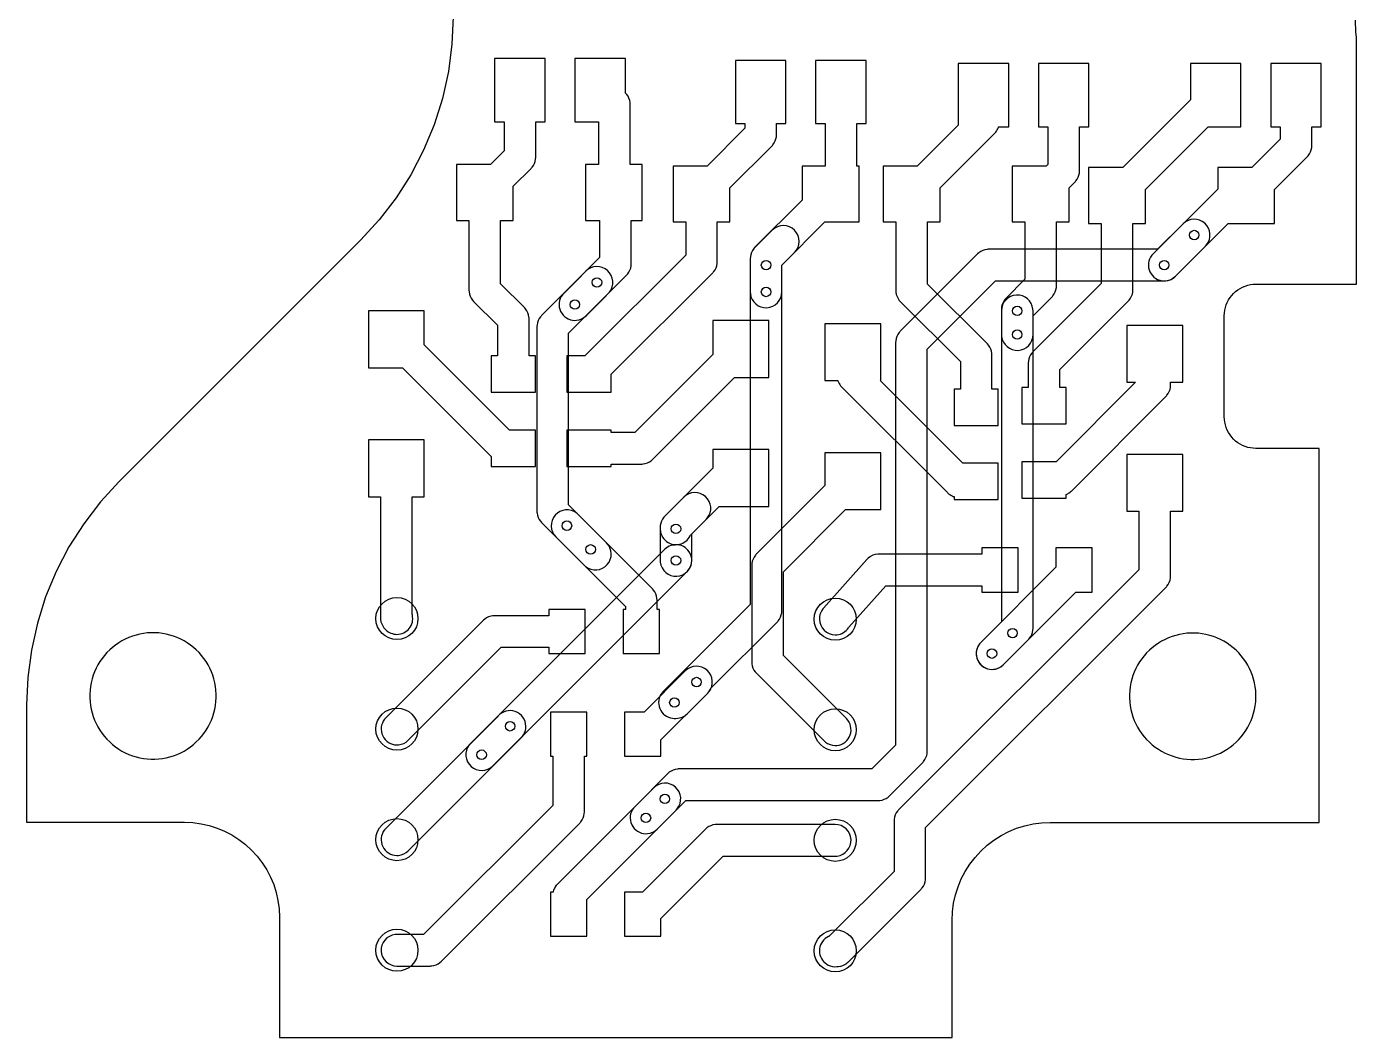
# Model space of a CAD drawing. Header units: millimetres. Extents: x 0 to 51.3, y 0 to 64.
# Drawn here: x 0 to 42.08, y 0 to 32 of the extents above; entities that cross this region are included whole.
import ezdxf

# ---------------------------------------------------------------- set-up
doc = ezdxf.new("R2010")
doc.units = ezdxf.units.MM

msp = doc.modelspace()

# ---------------------------------------------------------------- linework, layer by layer
at = {"layer": '16_copper'}
for points in [[(19.652, 6.453, 0.172069), (19.954, 6.596), (20.857, 7.5), (26.95, 7.5), (26.976, 7.501), (27.002, 7.503, 0.142736), (27.261, 7.608), (27.303, 7.646, 0.000668), (27.304, 7.646), (28.354, 8.696), (28.371, 8.716), (28.388, 8.735, 0.142736), (28.497, 8.993), (28.5, 9.049, 0.000669), (28.5, 9.05), (28.5, 21.793), (30.657, 23.95), (36, 23.95), (36.026, 23.951), (36.052, 23.953, 0.142736), (36.311, 24.058), (36.353, 24.096, 0.000668), (36.354, 24.096), (37.304, 25.046), (37.341, 25.088, 0.945597), (36.596, 25.754), (35.793, 24.95), (30.45, 24.95), (30.424, 24.949), (30.398, 24.947, 0.142736), (30.139, 24.842), (30.097, 24.804, 0.000668), (30.096, 24.804), (27.646, 22.354), (27.629, 22.334), (27.612, 22.315, 0.142736), (27.503, 22.057), (27.5, 22.001, 0.000669), (27.5, 22), (27.5, 9.257), (26.743, 8.5), (20.65, 8.5), (20.624, 8.499), (20.598, 8.497, 0.142736), (20.339, 8.392), (20.297, 8.354, 0.000668), (20.296, 8.354), (19.246, 7.304), (19.209, 7.262, 0.625681), (19.596, 6.45)], [(24.304, 24.846, 1), (23.596, 25.554), (23.046, 25.004), (23.029, 24.984), (23.012, 24.965, 0.142736), (22.903, 24.707), (22.9, 24.651, 0.000669), (22.9, 24.65), (22.9, 13.707), (20.146, 10.954), (20.128, 10.933), (20.11, 10.913, 0.587443), (20.439, 10.104), (20.44, 10.104), (20.44, 10.104), (20.496, 10.1, 0.002005), (20.5, 10.1), (20.55, 10.1, 0.10888), (20.766, 10.149), (20.789, 10.162), (20.812, 10.174, 0.029969), (20.861, 10.208), (20.903, 10.246, 0.000668), (20.904, 10.246), (21.554, 10.896), (21.591, 10.938, 0.055967), (21.65, 11.033), (21.658, 11.051), (23.754, 13.146), (23.771, 13.166), (23.788, 13.185, 0.142736), (23.897, 13.443), (23.9, 13.499, 0.000669), (23.9, 13.5), (23.9, 24.443)], [(17.15, 22.293), (18.404, 23.546), (18.441, 23.588, 0.945597), (17.696, 24.254), (16.296, 22.854), (16.279, 22.834), (16.262, 22.815, 0.142736), (16.153, 22.557), (16.15, 22.501, 0.000669), (16.15, 22.5), (16.15, 16.65), (16.151, 16.624), (16.153, 16.598, 0.142736), (16.258, 16.339), (16.296, 16.297, 0.000668), (16.296, 16.296), (17.646, 14.946), (17.688, 14.909, 0.945597), (18.354, 15.654), (17.15, 16.857)], [(31.721, 12.616), (31.738, 12.635, 0.142736), (31.847, 12.893), (31.85, 12.949, 0.000669), (31.85, 12.95), (31.85, 23), (31.847, 23.056, 0.945597), (30.85, 23), (30.85, 13.157), (30.196, 12.504), (30.159, 12.462, 0.945597), (30.904, 11.796), (31.704, 12.596)], [(20.603, 15.603, 0.22744), (20.971, 15.83), (20.998, 15.879), (21.008, 15.901), (21.504, 16.396), (21.541, 16.438, 0.945597), (20.796, 17.104), (20.196, 16.504), (20.179, 16.484), (20.162, 16.465, 0.142736), (20.053, 16.207), (20.05, 16.151, 0.134848), (20.099, 15.884), (20.126, 15.835, 0.257037), (20.547, 15.6)], [(20.941, 14.788, 0.550439), (20.665, 15.587), (20.61, 15.596, -0.081249), (20.443, 15.588), (20.389, 15.573, 0.114993), (20.196, 15.454), (14.046, 9.304), (14.009, 9.262, 0.945597), (14.754, 8.596), (20.904, 14.746)]]:
    msp.add_lwpolyline(points, format="xyb", close=True, dxfattribs=at)
at = {"layer": '1_copper'}
for points in [[(16.1, 21.575), (15.9, 21.575), (15.9, 22.75), (15.899, 22.776), (15.897, 22.802, 0.142736), (15.792, 23.061), (15.754, 23.103, 0.000668), (15.754, 23.104), (15, 23.857), (15, 25.865), (15.4, 25.865), (15.4, 26.943), (15.964, 27.506), (15.981, 27.526), (15.998, 27.545, 0.142736), (16.107, 27.803), (16.11, 27.859, 0.000669), (16.11, 27.86), (16.11, 28.99), (16.41, 28.99), (16.41, 30.99), (14.81, 30.99), (14.81, 28.99), (15.11, 28.99), (15.11, 28.067), (14.678, 27.635), (13.6, 27.635), (13.6, 25.865), (14, 25.865), (14, 23.65), (14.001, 23.624), (14.003, 23.598, 0.142736), (14.108, 23.339), (14.146, 23.297, 0.000668), (14.146, 23.296), (14.9, 22.543), (14.9, 21.575), (14.7, 21.575), (14.7, 20.425), (16.1, 20.425)], [(17.402, 22.703, 0.172069), (17.704, 22.846), (18.988, 24.13), (19.005, 24.15), (19.022, 24.169, 0.142736), (19.131, 24.427), (19.134, 24.483, 0.000669), (19.134, 24.484), (19.134, 25.865), (19.484, 25.865), (19.484, 27.635), (19.1, 27.635), (19.1, 29.54), (19.099, 29.566), (19.097, 29.592, 0.142736), (18.992, 29.851), (18.954, 29.893, 0.000668), (18.954, 29.894), (18.95, 29.897), (18.95, 30.99), (17.35, 30.99), (17.35, 28.99), (18.1, 28.99), (18.1, 27.635), (17.684, 27.635), (17.684, 25.865), (18.134, 25.865), (18.134, 24.691), (16.996, 23.554), (16.959, 23.512, 0.625681), (17.346, 22.7)], [(18.5, 20.993), (21.712, 24.204), (21.729, 24.224), (21.746, 24.243, 0.142736), (21.855, 24.501), (21.858, 24.557, 0.000669), (21.858, 24.558), (21.858, 25.815), (22.258, 25.815), (22.258, 26.893), (23.584, 28.218), (23.601, 28.238), (23.618, 28.257, 0.142736), (23.727, 28.515), (23.73, 28.571, 0.000669), (23.73, 28.572), (23.73, 28.93), (24.03, 28.93), (24.03, 30.93), (22.43, 30.93), (22.43, 28.93), (22.73, 28.93), (22.73, 28.779), (21.536, 27.585), (20.458, 27.585), (20.458, 25.815), (20.858, 25.815), (20.858, 24.765), (17.668, 21.575), (17.1, 21.575), (17.1, 20.425), (18.5, 20.425)], [(25.264, 25.815), (26.342, 25.815), (26.342, 27.585), (26.27, 27.585), (26.27, 28.93), (26.57, 28.93), (26.57, 30.93), (24.97, 30.93), (24.97, 28.93), (25.27, 28.93), (25.27, 27.585), (24.542, 27.585), (24.542, 26.507), (23.046, 25.012), (23.029, 24.992), (23.012, 24.973, 0.142736), (22.903, 24.715), (22.9, 24.659, 0.000669), (22.9, 24.658), (22.9, 23.6), (22.903, 23.544, 0.945597), (23.9, 23.6), (23.9, 24.451)], [(30.75, 20.525), (30.55, 20.525), (30.55, 21.6), (30.549, 21.626), (30.547, 21.652, 0.142736), (30.442, 21.911), (30.404, 21.953, 0.000668), (30.404, 21.954), (28.508, 23.849), (28.508, 25.815), (28.908, 25.815), (28.908, 26.893), (30.634, 28.618), (30.651, 28.638), (30.668, 28.657, 0.08608), (30.752, 28.806), (30.759, 28.83), (31.08, 28.83), (31.08, 30.83), (29.48, 30.83), (29.48, 28.879), (28.186, 27.585), (27.108, 27.585), (27.108, 25.815), (27.508, 25.815), (27.508, 23.642), (27.509, 23.616), (27.511, 23.59, 0.142736), (27.616, 23.331), (27.654, 23.289, 0.000668), (27.654, 23.288), (29.55, 21.393), (29.55, 20.525), (29.35, 20.525), (29.35, 19.375), (30.75, 19.375)], [(30.853, 22.194, 0.945597), (31.85, 22.25), (31.85, 22.843), (32.446, 23.438), (32.463, 23.458), (32.48, 23.477, 0.142736), (32.589, 23.735), (32.592, 23.791, 0.000669), (32.592, 23.792), (32.592, 25.815), (32.992, 25.815), (32.992, 26.893), (33.174, 27.074), (33.191, 27.094), (33.208, 27.113, 0.142736), (33.317, 27.371), (33.32, 27.427, 0.000669), (33.32, 27.428), (33.32, 28.83), (33.62, 28.83), (33.62, 30.83), (32.02, 30.83), (32.02, 28.83), (32.32, 28.83), (32.32, 27.635), (32.27, 27.585), (31.192, 27.585), (31.192, 25.815), (31.592, 25.815), (31.592, 23.999), (30.996, 23.404), (30.979, 23.384), (30.962, 23.365, 0.142736), (30.853, 23.107), (30.85, 23.051, 0.000669), (30.85, 23.05), (30.85, 22.25)], [(32.9, 20.575), (32.7, 20.575), (32.7, 21.143), (34.862, 23.304), (34.879, 23.324), (34.896, 23.343, 0.142736), (35.005, 23.601), (35.008, 23.657, 0.000669), (35.008, 23.658), (35.008, 25.765), (35.408, 25.765), (35.408, 26.843), (37.395, 28.83), (38.43, 28.83), (38.43, 30.83), (36.83, 30.83), (36.83, 29.679), (34.686, 27.535), (33.608, 27.535), (33.608, 25.765), (34.008, 25.765), (34.008, 23.865), (31.846, 21.704), (31.829, 21.684), (31.812, 21.665, 0.142736), (31.703, 21.407), (31.7, 21.351, 0.000669), (31.7, 21.35), (31.7, 20.575), (31.5, 20.575), (31.5, 19.425), (32.9, 19.425)], [(36.052, 23.953, 0.172069), (36.354, 24.096), (38.022, 25.765), (39.492, 25.765), (39.492, 26.843), (40.524, 27.874), (40.541, 27.894), (40.558, 27.913, 0.142736), (40.667, 28.171), (40.67, 28.227, 0.000669), (40.67, 28.228), (40.67, 28.83), (40.97, 28.83), (40.97, 30.83), (39.37, 30.83), (39.37, 28.83), (39.67, 28.83), (39.67, 28.435), (38.77, 27.535), (37.692, 27.535), (37.692, 26.849), (35.646, 24.804), (35.609, 24.762, 0.625681), (35.996, 23.95)], [(18.5, 18.15), (19.458, 18.15), (19.484, 18.151), (19.51, 18.153, 0.142736), (19.769, 18.258), (19.811, 18.296, 0.000668), (19.812, 18.296), (22.407, 20.892), (23.485, 20.892), (23.485, 22.692), (21.715, 22.692), (21.715, 21.614), (19.251, 19.15), (18.5, 19.15), (18.5, 19.225), (17.1, 19.225), (17.1, 18.075), (18.5, 18.075)], [(30.75, 18.175), (29.624, 18.175), (27.007, 20.792), (27.035, 20.792), (27.035, 22.592), (25.265, 22.592), (25.265, 20.792), (25.674, 20.792), (25.677, 20.781, 0.08608), (25.758, 20.631), (25.796, 20.589, 0.000668), (25.796, 20.588), (29.138, 17.246), (29.158, 17.229), (29.177, 17.212, 0.08608), (29.326, 17.128), (29.35, 17.121), (29.35, 17.025), (30.75, 17.025)], [(32.9, 17.189), (32.921, 17.197, 0.057979), (33.019, 17.258), (33.061, 17.296, 0.000668), (33.062, 17.296), (36.054, 20.288), (36.071, 20.308), (36.088, 20.327, 0.142736), (36.197, 20.585), (36.2, 20.641, 0.000669), (36.2, 20.642), (36.2, 20.742), (36.585, 20.742), (36.585, 22.542), (34.815, 22.542), (34.815, 20.742), (35.093, 20.742), (32.576, 18.225), (31.5, 18.225), (31.5, 17.075), (32.9, 17.075)], [(11.774, 12.763), (11.83, 12.772), (11.883, 12.787, 0.22744), (12.191, 13.092), (12.207, 13.145, 0.107779), (12.208, 13.367), (12.2, 13.397), (12.2, 17.116), (12.585, 17.116), (12.585, 18.916), (10.815, 18.916), (10.815, 17.116), (11.2, 17.116), (11.2, 13.28), (11.201, 13.254), (11.203, 13.228, 0.142736), (11.308, 12.969), (11.346, 12.927, 0.000668), (11.346, 12.926), (11.366, 12.906, 0.193555), (11.719, 12.76)], [(20.053, 15.044, 0.945597), (21.05, 15.1), (21.05, 15.943), (21.915, 16.808), (23.485, 16.808), (23.485, 18.608), (21.715, 18.608), (21.715, 18.022), (20.196, 16.504), (20.179, 16.484), (20.162, 16.465, 0.142736), (20.053, 16.207), (20.05, 16.151, 0.000669), (20.05, 16.15), (20.05, 15.1)], [(25.644, 9.243, 0.629406), (25.944, 10.094), (23.95, 12.087), (23.95, 14.743), (25.915, 16.708), (27.035, 16.708), (27.035, 18.508), (25.265, 18.508), (25.265, 17.472), (23.096, 15.304), (23.079, 15.284), (23.062, 15.265, 0.142736), (22.953, 15.007), (22.95, 14.951, 0.000669), (22.95, 14.95), (22.95, 11.88), (22.951, 11.854), (22.953, 11.828, 0.142736), (23.058, 11.569), (23.096, 11.527, 0.000668), (23.096, 11.526), (25.236, 9.386), (25.278, 9.349, 0.169317), (25.589, 9.24)], [(25.667, 2.241), (25.692, 2.243, 0.142736), (25.952, 2.348), (25.993, 2.386, 0.000668), (25.994, 2.386), (28.304, 4.696), (28.321, 4.715), (28.338, 4.734, 0.142736), (28.447, 4.992), (28.45, 5.048, 0.000669), (28.45, 5.049), (28.45, 6.643), (36.054, 14.246), (36.071, 14.266), (36.088, 14.285, 0.142736), (36.197, 14.543), (36.2, 14.599, 0.000669), (36.2, 14.6), (36.2, 16.658), (36.585, 16.658), (36.585, 18.458), (34.815, 18.458), (34.815, 16.658), (35.2, 16.658), (35.2, 14.807), (27.596, 7.204), (27.579, 7.184), (27.562, 7.165, 0.142736), (27.453, 6.907), (27.45, 6.851, 0.000669), (27.45, 6.85), (27.45, 5.256), (25.392, 3.198), (25.374, 3.191), (25.325, 3.164, 0.550441), (25.32, 2.319), (25.369, 2.292, 0.137028), (25.641, 2.24)], [(17.412, 16.591, 0.945597), (16.746, 15.846), (18.95, 13.643), (18.95, 13.55), (18.875, 13.55), (18.875, 12.15), (20.025, 12.15), (20.025, 13.55), (19.95, 13.55), (19.95, 13.85), (19.949, 13.876), (19.947, 13.902, 0.142736), (19.842, 14.161), (19.804, 14.203, 0.000668), (19.804, 14.204), (17.454, 16.554)], [(25.643, 12.743, 0.220892), (26.011, 12.97), (26.023, 12.992), (27.188, 14.3), (30.225, 14.3), (30.225, 14.1), (31.375, 14.1), (31.375, 15.5), (30.225, 15.5), (30.225, 15.3), (26.964, 15.3), (26.951, 15.299), (26.939, 15.299, 0.169317), (26.634, 15.176), (26.624, 15.166, 0.016776), (26.6, 15.142), (26.59, 15.133), (25.217, 13.59), (25.209, 13.581), (25.202, 13.572, 0.140691), (25.094, 13.318), (25.093, 13.304), (25.091, 13.286), (25.091, 13.27), (25.09, 13.257), (25.09, 13.24, 0.402658), (25.587, 12.74)], [(30.602, 11.653, 0.172069), (30.904, 11.796), (33.207, 14.1), (33.725, 14.1), (33.725, 15.5), (32.575, 15.5), (32.575, 14.882), (30.196, 12.504), (30.159, 12.462, 0.625681), (30.546, 11.65)], [(11.772, 9.263, 0.172069), (12.074, 9.406), (15.017, 12.35), (16.525, 12.35), (16.525, 12.15), (17.675, 12.15), (17.675, 13.55), (16.525, 13.55), (16.525, 13.35), (14.81, 13.35), (14.784, 13.349), (14.758, 13.347, 0.142736), (14.499, 13.242), (14.457, 13.204, 0.000668), (14.456, 13.204), (11.366, 10.114), (11.329, 10.072, 0.625681), (11.716, 9.26)], [(20.075, 9.418), (21.554, 10.896), (21.591, 10.938, 0.945597), (20.846, 11.604), (19.543, 10.3), (18.925, 10.3), (18.925, 8.9), (20.075, 8.9)], [(11.772, 5.763, 0.172069), (12.074, 5.906), (15.654, 9.486), (15.671, 9.506), (15.688, 9.525, 0.142736), (15.797, 9.783), (15.8, 9.839, 0.000669), (15.8, 9.84), (15.8, 9.85, 0.693226), (14.912, 10.165), (14.896, 10.143), (11.366, 6.614), (11.329, 6.572, 0.625681), (11.716, 5.76)], [(12.796, 2.261), (12.822, 2.263, 0.142736), (13.081, 2.368), (13.123, 2.406, 0.000668), (13.124, 2.406), (17.504, 6.786), (17.521, 6.806), (17.538, 6.825, 0.142736), (17.647, 7.083), (17.65, 7.139, 0.000669), (17.65, 7.14), (17.65, 8.9), (17.725, 8.9), (17.725, 10.3), (16.575, 10.3), (16.575, 8.9), (16.65, 8.9), (16.65, 7.347), (12.563, 3.26), (11.72, 3.26), (11.664, 3.257, 0.945597), (11.72, 2.26), (12.77, 2.26)], [(20.591, 7.238, 0.945597), (19.846, 7.904), (16.796, 4.854), (16.779, 4.834), (16.762, 4.815, 0.114317), (16.663, 4.612), (16.661, 4.6), (16.575, 4.6), (16.575, 3.2), (17.725, 3.2), (17.725, 4.368), (20.554, 7.196)], [(20.075, 3.768), (22.047, 5.74), (25.59, 5.74), (25.646, 5.743, 0.945597), (25.59, 6.74), (21.84, 6.74), (21.814, 6.739), (21.788, 6.737, 0.142736), (21.529, 6.632), (21.487, 6.594, 0.000668), (21.486, 6.594), (19.493, 4.6), (18.925, 4.6), (18.925, 3.2), (20.075, 3.2)]]:
    msp.add_lwpolyline(points, format="xyb", close=True, dxfattribs=at)
msp.add_lwpolyline([(16.1, 19.225), (15.282, 19.225), (12.585, 21.922), (12.585, 23), (10.815, 23), (10.815, 21.2), (11.893, 21.2), (14.7, 18.393), (14.7, 18.075), (16.1, 18.075)], close=True, dxfattribs=at)
at = {"layer": 'drills_PTH'}
for centre in [(11.72, 13.26), (25.59, 13.24), (11.72, 9.76), (25.59, 9.74), (11.72, 6.26), (25.59, 6.24), (11.72, 2.76), (25.59, 2.74)]:
    msp.add_circle(centre, 0.666, dxfattribs=at)
at = {"layer": 'drills_via_1_16'}
for centre in [(36.95, 25.4), (23.4, 24.45), (36, 24.45), (18.05, 23.9), (23.4, 23.6), (17.35, 23.2), (31.35, 23), (31.35, 22.25), (17.1, 16.2), (20.55, 16.1), (17.85, 15.45), (20.55, 15.1), (31.2, 12.8), (30.55, 12.15), (21.2, 11.25), (20.5, 10.6), (15.3, 9.85), (14.4, 8.95), (20.2, 7.55), (19.6, 6.95)]:
    msp.add_circle(centre, 0.15, dxfattribs=at)
at = {"layer": 'holes'}
for points in [[(6, 10.75), (6, 10.87), (5.993, 10.991), (5.978, 11.111), (5.956, 11.23), (5.927, 11.347), (5.891, 11.463), (5.849, 11.576), (5.799, 11.686), (5.743, 11.793), (5.68, 11.896), (5.612, 11.996), (5.537, 12.091), (5.457, 12.181), (5.371, 12.267), (5.281, 12.347), (5.186, 12.422), (5.086, 12.49), (4.983, 12.553), (4.876, 12.609), (4.766, 12.659), (4.653, 12.701), (4.537, 12.737), (4.42, 12.766), (4.301, 12.788), (4.181, 12.803), (4.06, 12.81), (3.94, 12.81), (3.819, 12.803), (3.699, 12.788), (3.58, 12.766), (3.463, 12.737), (3.347, 12.701), (3.234, 12.659), (3.124, 12.609), (3.017, 12.553), (2.914, 12.49), (2.814, 12.422), (2.719, 12.347), (2.629, 12.267), (2.543, 12.181), (2.463, 12.091), (2.388, 11.996), (2.32, 11.896), (2.257, 11.793), (2.201, 11.686), (2.151, 11.576), (2.109, 11.463), (2.073, 11.347), (2.044, 11.23), (2.022, 11.111), (2.007, 10.991), (2, 10.87), (2, 10.75), (2.007, 10.629), (2.022, 10.509), (2.044, 10.39), (2.073, 10.273), (2.109, 10.157), (2.151, 10.044), (2.201, 9.934), (2.257, 9.827), (2.32, 9.724), (2.388, 9.624), (2.463, 9.529), (2.543, 9.439), (2.629, 9.353), (2.719, 9.273), (2.814, 9.198), (2.914, 9.13), (3.017, 9.067), (3.124, 9.011), (3.234, 8.961), (3.347, 8.919), (3.463, 8.883), (3.58, 8.854), (3.699, 8.832), (3.819, 8.817), (3.94, 8.81), (4.06, 8.81), (4.181, 8.817), (4.301, 8.832), (4.42, 8.854), (4.537, 8.883), (4.653, 8.919), (4.766, 8.961), (4.876, 9.011), (4.983, 9.067), (5.086, 9.13), (5.186, 9.198), (5.281, 9.273), (5.371, 9.353), (5.457, 9.439), (5.537, 9.529), (5.612, 9.624), (5.68, 9.724), (5.743, 9.827), (5.799, 9.934), (5.849, 10.044), (5.891, 10.157), (5.927, 10.273), (5.956, 10.39), (5.978, 10.509), (5.993, 10.629), (6, 10.75)], [(6, 10.75), (6, 10.87), (5.993, 10.991), (5.978, 11.111), (5.956, 11.23), (5.927, 11.347), (5.891, 11.463), (5.849, 11.576), (5.799, 11.686), (5.743, 11.793), (5.68, 11.896), (5.612, 11.996), (5.537, 12.091), (5.457, 12.181), (5.371, 12.267), (5.281, 12.347), (5.186, 12.422), (5.086, 12.49), (4.983, 12.553), (4.876, 12.609), (4.766, 12.659), (4.653, 12.701), (4.537, 12.737), (4.42, 12.766), (4.301, 12.788), (4.181, 12.803), (4.06, 12.81), (3.94, 12.81), (3.819, 12.803), (3.699, 12.788), (3.58, 12.766), (3.463, 12.737), (3.347, 12.701), (3.234, 12.659), (3.124, 12.609), (3.017, 12.553), (2.914, 12.49), (2.814, 12.422), (2.719, 12.347), (2.629, 12.267), (2.543, 12.181), (2.463, 12.091), (2.388, 11.996), (2.32, 11.896), (2.257, 11.793), (2.201, 11.686), (2.151, 11.576), (2.109, 11.463), (2.073, 11.347), (2.044, 11.23), (2.022, 11.111), (2.007, 10.991), (2, 10.87), (2, 10.75), (2.007, 10.629), (2.022, 10.509), (2.044, 10.39), (2.073, 10.273), (2.109, 10.157), (2.151, 10.044), (2.201, 9.934), (2.257, 9.827), (2.32, 9.724), (2.388, 9.624), (2.463, 9.529), (2.543, 9.439), (2.629, 9.353), (2.719, 9.273), (2.814, 9.198), (2.914, 9.13), (3.017, 9.067), (3.124, 9.011), (3.234, 8.961), (3.347, 8.919), (3.463, 8.883), (3.58, 8.854), (3.699, 8.832), (3.819, 8.817), (3.94, 8.81), (4.06, 8.81), (4.181, 8.817), (4.301, 8.832), (4.42, 8.854), (4.537, 8.883), (4.653, 8.919), (4.766, 8.961), (4.876, 9.011), (4.983, 9.067), (5.086, 9.13), (5.186, 9.198), (5.281, 9.273), (5.371, 9.353), (5.457, 9.439), (5.537, 9.529), (5.612, 9.624), (5.68, 9.724), (5.743, 9.827), (5.799, 9.934), (5.849, 10.044), (5.891, 10.157), (5.927, 10.273), (5.956, 10.39), (5.978, 10.509), (5.993, 10.629), (6, 10.75)], [(38.902, 10.74), (38.902, 10.86), (38.895, 10.981), (38.881, 11.101), (38.859, 11.22), (38.83, 11.337), (38.794, 11.453), (38.751, 11.566), (38.701, 11.676), (38.645, 11.783), (38.583, 11.886), (38.514, 11.986), (38.439, 12.081), (38.359, 12.171), (38.274, 12.257), (38.183, 12.337), (38.088, 12.412), (37.989, 12.48), (37.885, 12.543), (37.778, 12.599), (37.668, 12.649), (37.555, 12.691), (37.44, 12.727), (37.322, 12.756), (37.203, 12.778), (37.083, 12.793), (36.963, 12.8), (36.842, 12.8), (36.721, 12.793), (36.601, 12.778), (36.482, 12.756), (36.365, 12.727), (36.25, 12.691), (36.137, 12.649), (36.026, 12.599), (35.919, 12.543), (35.816, 12.48), (35.717, 12.412), (35.621, 12.337), (35.531, 12.257), (35.445, 12.171), (35.365, 12.081), (35.291, 11.986), (35.222, 11.886), (35.16, 11.783), (35.103, 11.676), (35.054, 11.566), (35.011, 11.453), (34.975, 11.337), (34.946, 11.22), (34.924, 11.101), (34.91, 10.981), (34.902, 10.86), (34.902, 10.74), (34.91, 10.619), (34.924, 10.499), (34.946, 10.38), (34.975, 10.263), (35.011, 10.147), (35.054, 10.034), (35.103, 9.924), (35.16, 9.817), (35.222, 9.714), (35.291, 9.614), (35.365, 9.519), (35.445, 9.429), (35.531, 9.343), (35.621, 9.263), (35.717, 9.188), (35.816, 9.12), (35.919, 9.057), (36.026, 9.001), (36.137, 8.951), (36.25, 8.909), (36.365, 8.873), (36.482, 8.844), (36.601, 8.822), (36.721, 8.807), (36.842, 8.8), (36.963, 8.8), (37.083, 8.807), (37.203, 8.822), (37.322, 8.844), (37.44, 8.873), (37.555, 8.909), (37.668, 8.951), (37.778, 9.001), (37.885, 9.057), (37.989, 9.12), (38.088, 9.188), (38.183, 9.263), (38.274, 9.343), (38.359, 9.429), (38.439, 9.519), (38.514, 9.614), (38.583, 9.714), (38.645, 9.817), (38.701, 9.924), (38.751, 10.034), (38.794, 10.147), (38.83, 10.263), (38.859, 10.38), (38.881, 10.499), (38.895, 10.619), (38.902, 10.74)], [(38.902, 10.74), (38.902, 10.86), (38.895, 10.981), (38.881, 11.101), (38.859, 11.22), (38.83, 11.337), (38.794, 11.453), (38.751, 11.566), (38.701, 11.676), (38.645, 11.783), (38.583, 11.886), (38.514, 11.986), (38.439, 12.081), (38.359, 12.171), (38.274, 12.257), (38.183, 12.337), (38.088, 12.412), (37.989, 12.48), (37.885, 12.543), (37.778, 12.599), (37.668, 12.649), (37.555, 12.691), (37.44, 12.727), (37.322, 12.756), (37.203, 12.778), (37.083, 12.793), (36.963, 12.8), (36.842, 12.8), (36.721, 12.793), (36.601, 12.778), (36.482, 12.756), (36.365, 12.727), (36.25, 12.691), (36.137, 12.649), (36.026, 12.599), (35.919, 12.543), (35.816, 12.48), (35.717, 12.412), (35.621, 12.337), (35.531, 12.257), (35.445, 12.171), (35.365, 12.081), (35.291, 11.986), (35.222, 11.886), (35.16, 11.783), (35.103, 11.676), (35.054, 11.566), (35.011, 11.453), (34.975, 11.337), (34.946, 11.22), (34.924, 11.101), (34.91, 10.981), (34.902, 10.86), (34.902, 10.74), (34.91, 10.619), (34.924, 10.499), (34.946, 10.38), (34.975, 10.263), (35.011, 10.147), (35.054, 10.034), (35.103, 9.924), (35.16, 9.817), (35.222, 9.714), (35.291, 9.614), (35.365, 9.519), (35.445, 9.429), (35.531, 9.343), (35.621, 9.263), (35.717, 9.188), (35.816, 9.12), (35.919, 9.057), (36.026, 9.001), (36.137, 8.951), (36.25, 8.909), (36.365, 8.873), (36.482, 8.844), (36.601, 8.822), (36.721, 8.807), (36.842, 8.8), (36.963, 8.8), (37.083, 8.807), (37.203, 8.822), (37.322, 8.844), (37.44, 8.873), (37.555, 8.909), (37.668, 8.951), (37.778, 9.001), (37.885, 9.057), (37.989, 9.12), (38.088, 9.188), (38.183, 9.263), (38.274, 9.343), (38.359, 9.429), (38.439, 9.519), (38.514, 9.614), (38.583, 9.714), (38.645, 9.817), (38.701, 9.924), (38.751, 10.034), (38.794, 10.147), (38.83, 10.263), (38.859, 10.38), (38.881, 10.499), (38.895, 10.619), (38.902, 10.74)]]:
    msp.add_lwpolyline(points, close=True, dxfattribs=at)
at = {"layer": 'outline'}
msp.add_lwpolyline([(13.5, 32.311), (13.462, 31.439), (13.348, 30.574), (13.159, 29.723), (12.897, 28.891), (12.563, 28.085), (12.16, 27.311), (11.692, 26.575), (11.16, 25.883), (10.571, 25.24), (2.929, 17.598), (2.34, 16.954), (1.808, 16.262), (1.34, 15.526), (0.937, 14.753), (0.603, 13.947), (0.341, 13.115), (0.152, 12.263), (0.038, 11.398), (0, 10.526), (0, 6.81), (0, 6.81), (5, 6.81), (5.261, 6.799), (5.521, 6.764), (5.776, 6.708), (6.026, 6.629), (6.268, 6.529), (6.5, 6.408), (6.721, 6.267), (6.928, 6.108), (7.121, 5.931), (7.298, 5.738), (7.457, 5.531), (7.598, 5.31), (7.719, 5.078), (7.819, 4.836), (7.898, 4.586), (7.954, 4.331), (7.989, 4.071), (8, 3.81), (8, 0), (29.288, 0), (29.289, 3.706), (29.289, 3.706), (29.301, 3.977), (29.337, 4.245), (29.395, 4.509), (29.477, 4.767), (29.58, 5.016), (29.705, 5.256), (29.851, 5.484), (30.015, 5.699), (30.198, 5.898), (30.398, 6.081), (30.612, 6.245), (30.84, 6.39), (31.08, 6.515), (31.33, 6.619), (31.588, 6.7), (31.852, 6.758), (32.12, 6.794), (32.391, 6.805), (40.902, 6.802), (40.902, 18.646), (38.902, 18.646), (38.815, 18.65), (38.729, 18.662), (38.644, 18.68), (38.56, 18.707), (38.48, 18.74), (38.402, 18.78), (38.329, 18.827), (38.26, 18.88), (38.195, 18.939), (38.136, 19.004), (38.083, 19.073), (38.036, 19.146), (37.996, 19.224), (37.963, 19.304), (37.936, 19.388), (37.918, 19.473), (37.906, 19.559), (37.902, 19.646), (37.902, 22.846), (37.906, 22.934), (37.918, 23.02), (37.936, 23.105), (37.963, 23.188), (37.996, 23.269), (38.036, 23.346), (38.083, 23.42), (38.136, 23.489), (38.195, 23.553), (38.26, 23.612), (38.329, 23.666), (38.402, 23.712), (38.48, 23.753), (38.56, 23.786), (38.644, 23.812), (38.729, 23.831), (38.815, 23.843), (38.902, 23.846), (42.082, 23.846), (42.082, 31.67), (42.067, 31.821), (42.05, 32.2)], dxfattribs=at)

doc.saveas('drawing.dxf')
